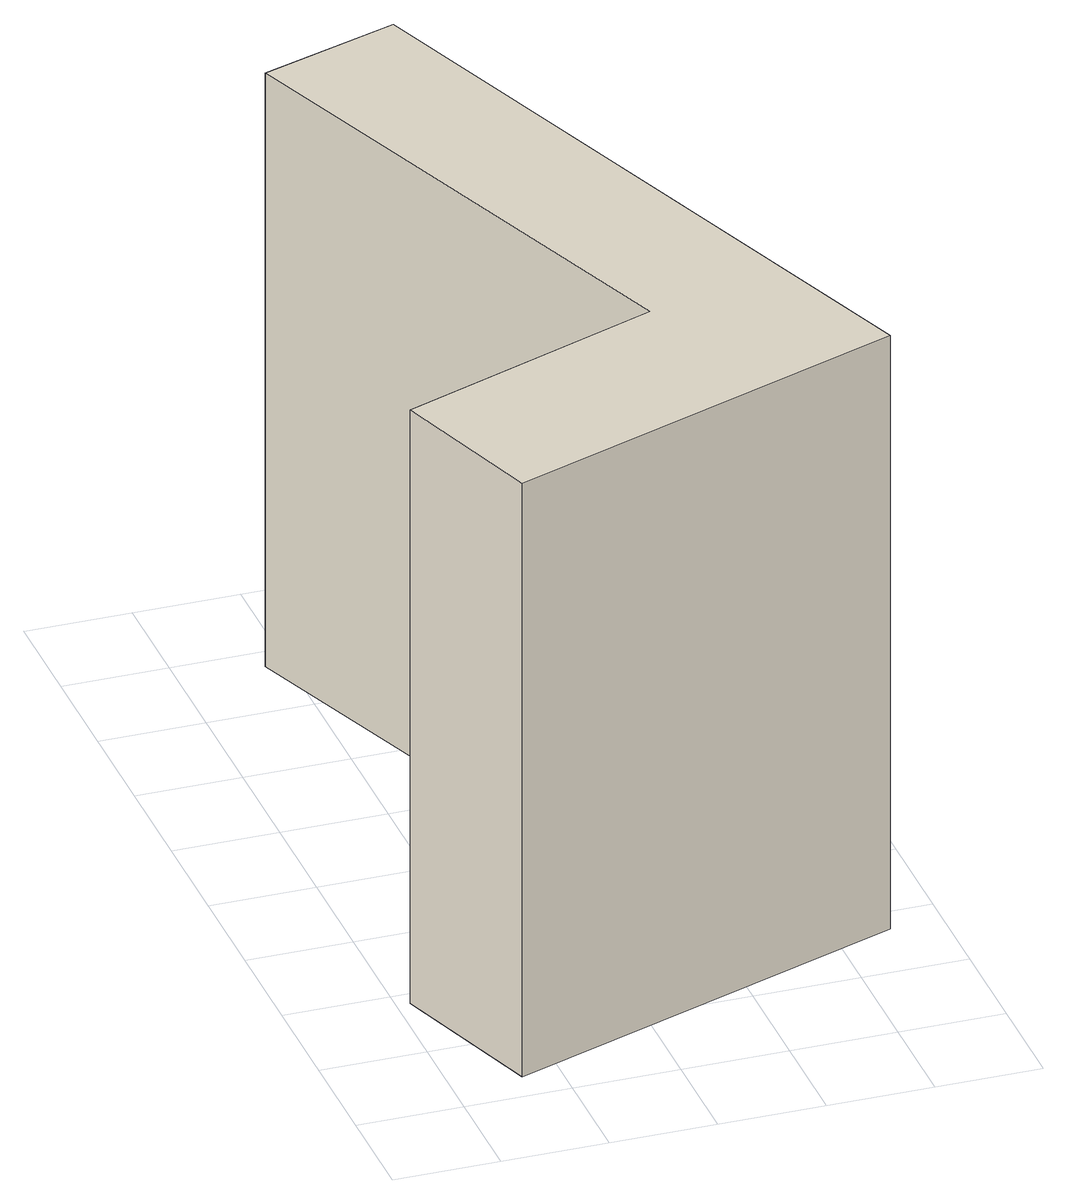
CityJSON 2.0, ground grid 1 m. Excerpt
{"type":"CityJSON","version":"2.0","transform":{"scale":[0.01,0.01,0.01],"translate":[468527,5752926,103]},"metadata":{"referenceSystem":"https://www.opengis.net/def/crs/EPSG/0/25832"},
"CityObjects":{
"building1":{"type":"Building","attributes":{"Gemeindeschluessel":"05711000","BezugspunktDach":"2100","function":"31001_2600","measuredHeight":6},"address":[{"country":"Germany","locality":"Bielefeld","thoroughfareNumber":"3","thoroughfareName":"Freudweg"}],"geometry":[{"type":"Solid","lod":"1","boundaries":[[[[0,1,2,3,4,5]],[[6,7,8,9,10,11]],[[6,11,5,4]],[[7,6,4,3]],[[8,7,3,2]],[[9,8,2,1]],[[10,9,1,0]],[[11,10,0,5]]]]}]}
},
"vertices":[
[213,819,662],[80,775,662],[266,278,662],[13,184,662],[65,32,662],[451,171,662],[65,32,62],[13,184,62],[266,278,62],[80,775,62],[213,819,62],[451,171,62]
]}
